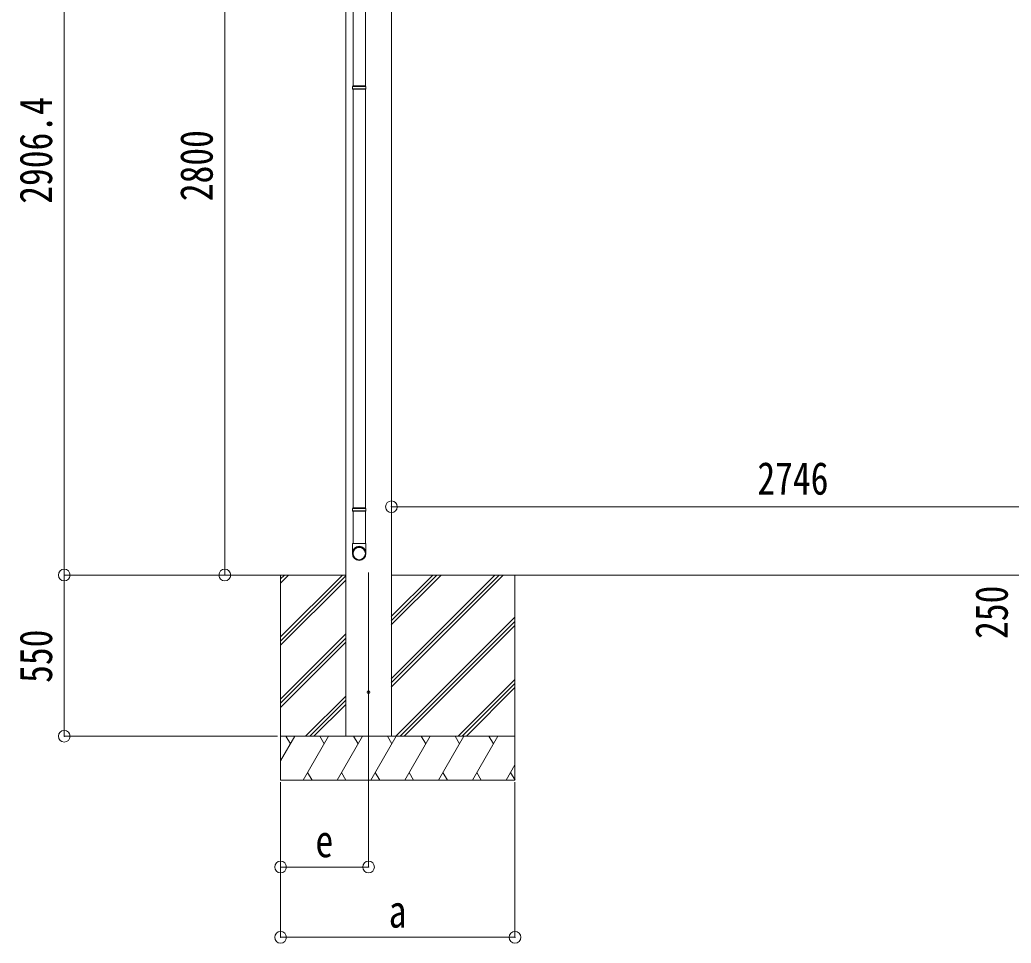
# Model space of a CAD drawing. Units: millimetres at full size, sheet at 1:40. Extents: x -11181 to 11305, y -7804 to 7716.
# Drawn here: x 4144 to 7527, y 1006 to 4158 of the extents above; entities that cross this region are included whole.
import ezdxf
from ezdxf.enums import TextEntityAlignment as Align

# ---------------------------------------------------------------- set-up
doc = ezdxf.new("R2010")
doc.units = ezdxf.units.MM
doc.header["$LTSCALE"] = 40
doc.header["$PDMODE"] = 32
doc.header["$PDSIZE"] = 40
for name, color, linetype, lineweight in [('0-0_0', 7, 'Continuous', 9), ('0-1_本体', 4, 'Continuous', 9), ('0-2_部品', 7, 'Continuous', 9), ('0-8_PARTS2', 2, 'Continuous', 9), ('0-A_寸法', 6, 'Continuous', 9), ('1-A', 6, 'Continuous', 9)]:
    doc.layers.add(name, color=color, linetype=linetype, lineweight=lineweight)
doc.styles.add('ＭＳ ゴシック', font='')
doc.styles.get('ＭＳ ゴシック').set_extended_font_data('MS Gothic')

msp = doc.modelspace()

# ---------------------------------------------------------------- linework, layer by layer
at = {"layer": '0-0_0'}
for p, q in [((4659.75, 2262.68), (5256.08, 2262.68)), ((5033.83, 2262.68), (5033.83, 1562.68)), ((5033.83, 2051.45), (5245.06, 2262.68)), ((5033.83, 2235.3), (5061.21, 2262.68)), ((5033.83, 2249.44), (5047.07, 2262.68)), ((5033.83, 2037.31), (5256.08, 2259.56)), ((5033.83, 2023.17), (5256.08, 2245.42)), ((5411.58, 1880.42), (5793.85, 2262.68)), ((5411.58, 1908.71), (5765.56, 2262.68)), ((5411.58, 1894.56), (5779.71, 2262.68)), ((5411.58, 2092.55), (5581.71, 2262.68)), ((5411.58, 2106.69), (5567.57, 2262.68)), ((5411.58, 2120.84), (5553.43, 2262.68)), ((5411.58, 2262.68), (8552.47, 2262.68)), ((5833.83, 2262.68), (5833.83, 1562.68)), ((5427.69, 1712.68), (5833.83, 2118.82)), ((5441.83, 1712.68), (5833.83, 2104.68)), ((5455.98, 1712.68), (5833.83, 2090.54)), ((5033.83, 1839.32), (5256.08, 2061.57)), ((5033.83, 1825.18), (5256.08, 2047.43)), ((5033.83, 1811.04), (5256.08, 2033.29)), ((5639.82, 1712.68), (5833.83, 1906.69)), ((5653.97, 1712.68), (5833.83, 1892.55)), ((5668.11, 1712.68), (5833.83, 1878.41)), ((5119.32, 1712.68), (5256.08, 1849.44)), ((5133.47, 1712.68), (5256.08, 1835.3)), ((5147.61, 1712.68), (5256.08, 1821.16)), ((5833.83, 1712.68), (5033.83, 1712.68)), ((5033.83, 1628.85), (5082.23, 1712.68)), ((5067.23, 1686.7), (5052.23, 1712.68)), ((5111.1, 1562.68), (5197.7, 1712.68)), ((5182.7, 1686.7), (5167.7, 1712.68)), ((5226.57, 1562.68), (5313.17, 1712.68)), ((5298.17, 1686.7), (5283.17, 1712.68)), ((5342.04, 1562.68), (5428.64, 1712.68)), ((5413.64, 1686.7), (5398.64, 1712.68)), ((5457.51, 1562.68), (5544.11, 1712.68)), ((5529.11, 1686.7), (5514.11, 1712.68)), ((5572.98, 1562.68), (5659.58, 1712.68)), ((5629.58, 1712.68), (5644.58, 1686.7)), ((5688.45, 1562.68), (5775.05, 1712.68)), ((5760.05, 1686.7), (5745.05, 1712.68)), ((5803.92, 1562.68), (5833.83, 1614.49)), ((5033.83, 1562.68), (5833.83, 1562.68)), ((5126.1, 1588.66), (5141.1, 1562.68)), ((5241.57, 1588.66), (5256.57, 1562.68)), ((5357.04, 1588.66), (5372.04, 1562.68)), ((5472.51, 1588.66), (5487.51, 1562.68)), ((5587.98, 1588.66), (5602.98, 1562.68)), ((5703.45, 1588.66), (5718.45, 1562.68)), ((5818.92, 1588.66), (5833.92, 1562.68))]:
    msp.add_line(p, q, dxfattribs=at)
at = {"layer": '0-1_本体'}
for p, q in [((5411.83, 5192.68), (5411.83, 1712.68)), ((5256.33, 5152.98), (5256.33, 1712.68))]:
    msp.add_line(p, q, dxfattribs=at)
at = {"layer": '0-2_部品'}
for p, q in [((5281.08, 4876.63), (5281.08, 3932.44)), ((5323.08, 4876.63), (5323.08, 3932.44)), ((5279.08, 3930.44), (5280.08, 3932.44)), ((5325.08, 3930.44), (5279.08, 3930.44)), ((5324.08, 3932.44), (5280.08, 3932.44)), ((5325.08, 3930.44), (5324.08, 3932.44)), ((5325.08, 3930.44), (5325.08, 3922.44)), ((5325.08, 3922.44), (5279.08, 3922.44)), ((5324.08, 3920.44), (5280.08, 3920.44)), ((5281.08, 3920.44), (5281.08, 2492.25)), ((5323.08, 3920.44), (5323.08, 2492.25)), ((5325.08, 3922.44), (5324.08, 3920.44)), ((5279.08, 2490.25), (5280.08, 2492.25)), ((5325.08, 2490.25), (5279.08, 2490.25)), ((5325.08, 2482.25), (5279.08, 2482.25)), ((5324.08, 2492.25), (5280.08, 2492.25)), ((5324.08, 2480.25), (5280.08, 2480.25)), ((5281.08, 2480.25), (5281.08, 2370.25)), ((5323.08, 2480.25), (5323.08, 2370.25)), ((5325.08, 2490.25), (5324.08, 2492.25)), ((5325.08, 2482.25), (5324.08, 2480.25)), ((5325.08, 2490.25), (5325.08, 2482.25)), ((5279.08, 2336.11), (5279.08, 2370.25)), ((5325.08, 2370.25), (5279.08, 2370.25)), ((5325.08, 2336.11), (5325.08, 2370.25))]:
    msp.add_line(p, q, dxfattribs=at)
for points in [[(5279.08, 3930.44), (5279.08, 3922.44), (5280.08, 3920.44)], [(5279.08, 2490.25), (5279.08, 2482.25), (5280.08, 2480.25)]]:
    msp.add_lwpolyline(points, dxfattribs=at)
at = {"layer": '0-2_部品', "color": 4}
msp.add_circle((5334.08, 1862.68), 4.5, dxfattribs=at)
at = {"layer": '0-2_部品'}
for centre, major_axis, ratio, start_param, end_param in [((5302.08, 2337.85), (-23, 0), 0.996195, 3.1415927, 6.2831853), ((5302.08, 2336.11), (-23, 0), 0.996195, 3.1415927, 6.2831853), ((5302.08, 2336.11), (0, -23.43), 0.981806, 4.712389, 7.8539816)]:
    msp.add_ellipse(centre, major_axis=major_axis, ratio=ratio, start_param=start_param, end_param=end_param, dxfattribs=at)
msp.add_ellipse((5302.08, 2336.11), major_axis=(21, 0), ratio=0.996195, dxfattribs=at)
at = {"layer": '0-8_PARTS2'}
msp.add_line((5334.08, 2271.89), (5334.08, 1512.68), dxfattribs=at)
at = {"layer": '0-A_寸法'}
for p, q in [((4295.51, 2262.68), (4295.51, 5169.08)), ((4843.48, 2262.68), (4843.48, 5062.68)), ((4295.51, 2262.68), (5023.62, 2262.68)), ((4295.51, 1712.68), (4295.51, 2262.68)), ((4295.51, 1712.68), (5023.62, 1712.68)), ((5033.83, 1026.32), (5033.83, 1555.26)), ((5033.83, 1266.29), (5033.83, 1555.26)), ((5334.08, 1266.29), (5334.08, 1555.26)), ((5833.83, 1026.32), (5833.83, 1555.26)), ((5334.08, 1266.29), (5033.83, 1266.29)), ((5033.83, 1026.32), (5833.83, 1026.32))]:
    msp.add_line(p, q, dxfattribs=at)
for p in [(4295.51, 2262.68), (4843.48, 2262.68), (4295.51, 1712.68), (5033.83, 1266.29), (5334.08, 1266.29), (5033.83, 1026.32), (5833.83, 1026.32)]:
    msp.add_point(p, dxfattribs=at)
at = {"layer": '1-A'}
for q in [(5412.08, 2728.59), (8158.08, 2495.64)]:
    msp.add_line((5412.08, 2495.64), q, dxfattribs=at)
msp.add_point((5412.08, 2495.64), dxfattribs=at)

# ---------------------------------------------------------------- texts
at = {"layer": '0-A_寸法', "color": 7, "style": 'ＭＳ ゴシック', "width": 0.8}
for s, p in [('2906.4', (4287.51, 3529.88)), ('2800', (4835.48, 3538.68)), ('550', (4287.51, 1894.68))]:
    msp.add_text(s, height=111.4, rotation=90, dxfattribs=at).set_placement(p, align=Align.BOTTOM_LEFT)
for s, p in [('e', (5152.83, 1266.29)), ('a', (5402.83, 1026.32))]:
    msp.add_text(s, height=111.4, dxfattribs=at).set_placement(p, align=Align.BOTTOM_LEFT)
at = {"layer": '1-A', "color": 7, "style": 'ＭＳ ゴシック', "width": 0.8}
msp.add_text('2746', height=111.4, dxfattribs=at).set_placement((6661.08, 2503.64), align=Align.BOTTOM_LEFT)
msp.add_text('250', height=111.4, rotation=90, dxfattribs=at).set_placement((7549.05, 2044.68), align=Align.BOTTOM_LEFT)

doc.saveas('drawing.dxf')
